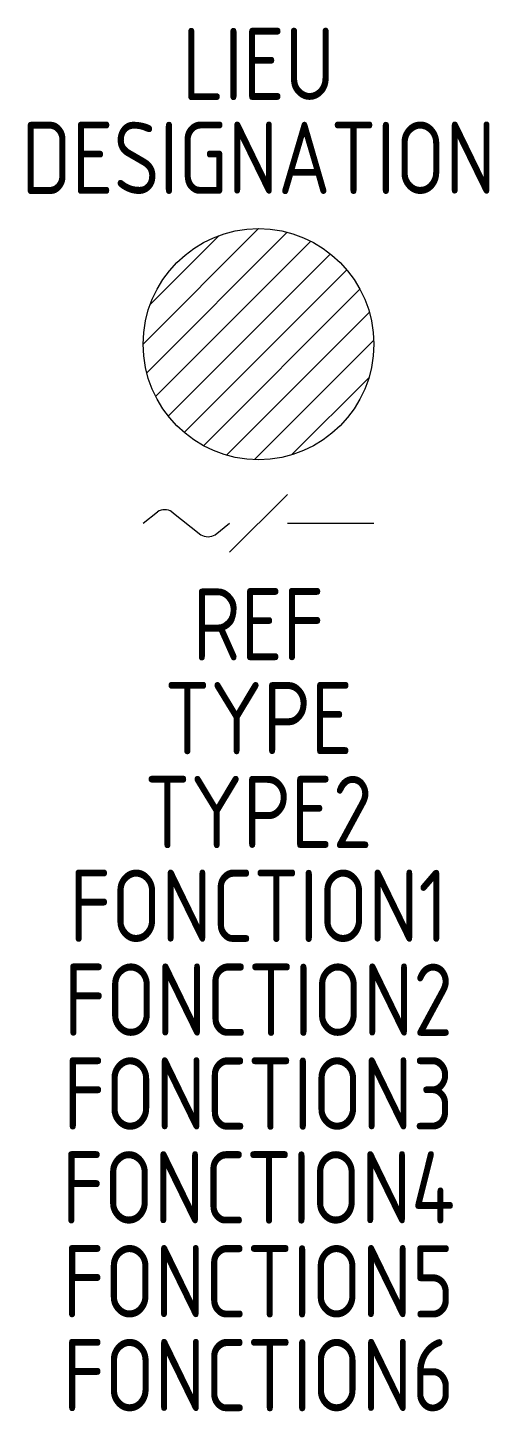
# Model space of a CAD drawing. Header units: millimetres. Extents: x -8 to 8, y -40.9 to 7.
import ezdxf
from ezdxf.enums import TextEntityAlignment as Align

# ---------------------------------------------------------------- set-up
doc = ezdxf.new("R2010")
doc.units = ezdxf.units.MM
for name, color, linetype in [('SYMB_FIL', 3, 'Continuous'), ('SYMB_FIL_FIN', 1, 'Continuous'), ('SYMB_TXT_NOM', 3, 'Continuous'), ('SYMBOLE', 3, 'Continuous')]:
    doc.layers.add(name, color=color, linetype=linetype)
doc.styles.add('NET2_5', font='isocp.shx', dxfattribs={"width": 0.9, "height": 2.5})

msp = doc.modelspace()

# ---------------------------------------------------------------- linework, layer by layer
at = {"layer": 'SYMB_FIL'}
for p, q in [((-1, -11.2), (1, -9.2)), ((-4, -10.2), (-3.5, -9.8)), ((-3, -9.8), (-2, -10.6)), ((-1.5, -10.6), (-1, -10.2)), ((1, -10.2), (4, -10.2))]:
    msp.add_line(p, q, dxfattribs=at)
for centre, start, end in [((-3.25, -10.233), 60, 120), ((-1.75, -10.167), 240, 300)]:
    msp.add_arc(centre, 0.5, start, end, dxfattribs=at)
at = {"layer": 'SYMB_FIL_FIN'}
for p, q in [((-4, -4), (0, 0)), ((-3.874, -4.996), (0.996, -0.126)), ((-3.761, -2.639), (-1.361, -0.239)), ((-3.566, -5.811), (1.811, -0.434)), ((-3.127, -6.494), (2.494, -0.873)), ((-2.573, -7.063), (3.063, -1.427)), ((-1.905, -7.517), (3.517, -2.095)), ((-1.108, -7.843), (3.843, -2.892)), ((-0.14, -7.998), (3.998, -3.86)), ((1.149, -7.831), (3.831, -5.149))]:
    msp.add_line(p, q, dxfattribs=at)
at = {"layer": 'SYMBOLE'}
msp.add_circle((0, -4), 4, dxfattribs=at)

# ---------------------------------------------------------------- texts
at = {"layer": 'SYMB_TXT_NOM', "style": 'NET2_5', "width": 0.9, "flags": 8}
for tag, p in [('LIEU', (0, 4.45)), ('DESIGNATION', (0, 1.2)), ('REF', (0, -14.95)), ('TYPE', (0, -18.2)), ('TYPE2', (0, -21.45)), ('FONCTION1', (0, -24.7)), ('FONCTION2', (0, -27.95)), ('FONCTION3', (0, -31.2)), ('FONCTION4', (0, -34.45)), ('FONCTION5', (0, -37.7)), ('FONCTION6', (0, -40.95))]:
    msp.add_attdef(tag, text='', height=2.5, dxfattribs=at).set_placement(p, align=Align.CENTER)

doc.saveas('drawing.dxf')
